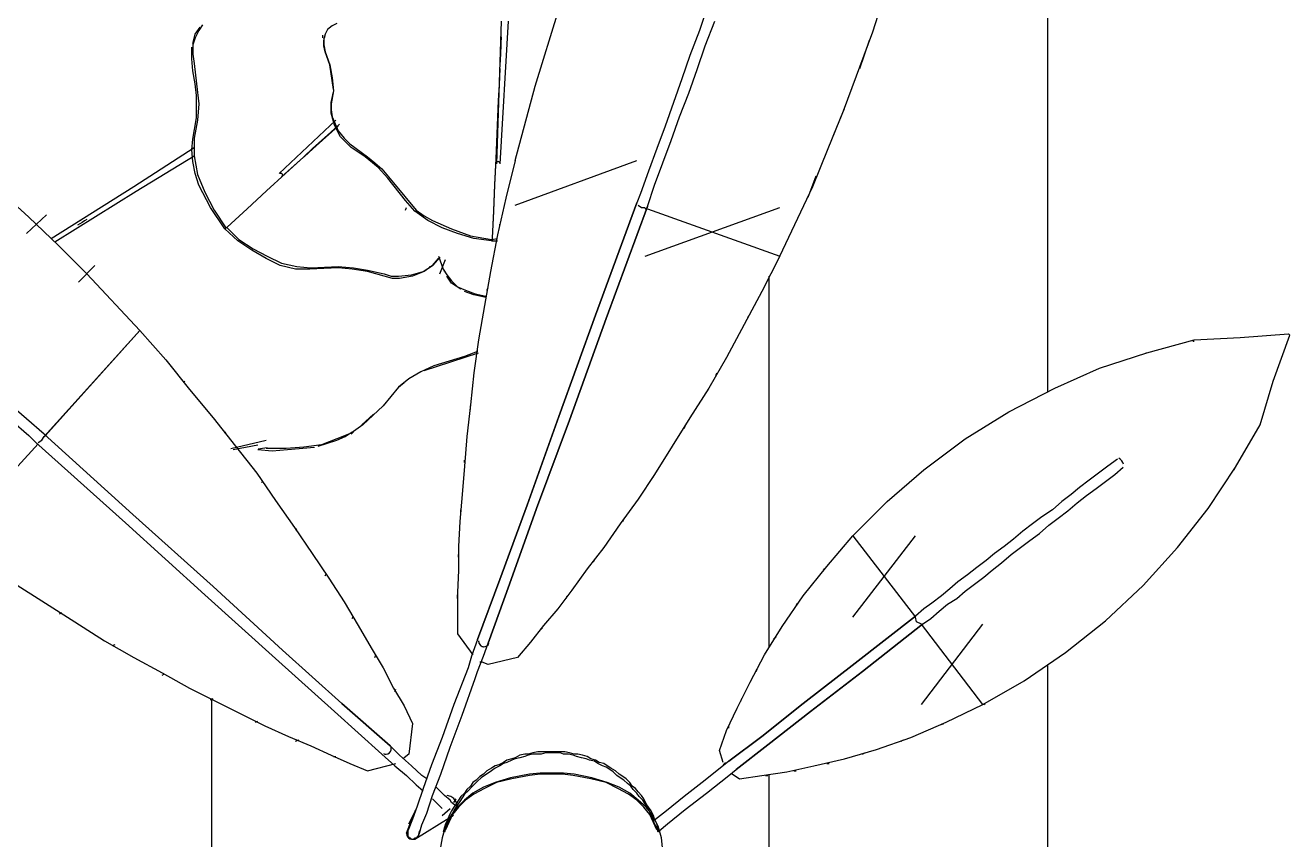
# Model space of a CAD drawing. Header units: millimetres. Extents: x 7649 to 34105, y 3983 to 25377.
# Drawn here: x 15559 to 16126, y 13923 to 14288 of the extents above; entities that cross this region are included whole.
import ezdxf

# ---------------------------------------------------------------- set-up
doc = ezdxf.new("R2010")
doc.units = ezdxf.units.MM

msp = doc.modelspace()

# ---------------------------------------------------------------- linework, layer by layer
at = {"layer": 'GEOMETRY', "color": 7}
for p, q in [((16017.16944, 14123.63472), (16017.16944, 14548.02639)), ((15938.85278, 14285.03056), (15950.49444, 14321.54306)), ((15787.51111, 14260.68889), (15798.09444, 14295.08472)), ((15864.76944, 14296.67222), (15861.06528, 14285.55972)), ((15638.28611, 14288.20556), (15636.69861, 14285.55972)), ((15696.49444, 14287.67639), (15694.37778, 14286.08889)), ((15698.61111, 14288.73472), (15696.49444, 14287.67639)), ((15772.16528, 14289.79306), (15770.04861, 14225.76389)), ((15775.34028, 14289.79306), (15771.63611, 14225.76389)), ((15863.71111, 14278.68056), (15867.94444, 14289.79306)), ((15634.05278, 14279.73889), (15635.11111, 14283.97222)), ((15635.11111, 14282.38472), (15634.05278, 14279.20972)), ((15635.11111, 14283.97222), (15637.22778, 14287.14722)), ((15636.69861, 14285.55972), (15635.11111, 14282.38472)), ((15692.26111, 14282.38472), (15692.26111, 14283.44306)), ((15693.31944, 14283.97222), (15692.79028, 14281.85556)), ((15692.79028, 14281.85556), (15693.31944, 14282.91389)), ((15692.79028, 14281.85556), (15692.79028, 14279.20972)), ((15694.37778, 14286.08889), (15693.31944, 14283.97222)), ((15772.17064, 14281.9914), (15772.15046, 14281.53662)), ((15772.19078, 14282.44539), (15772.17064, 14281.9914)), ((15772.3045, 14281.66887), (15772.32808, 14282.20592)), ((15772.32808, 14282.20592), (15772.3516, 14282.7419)), ((15861.06528, 14285.55972), (15856.83194, 14274.44722)), ((15925.62361, 14249.57639), (15938.85278, 14285.03056)), ((15633.52361, 14272.85972), (15633.52361, 14278.15139)), ((15634.05278, 14279.20972), (15634.05278, 14274.97639)), ((15692.79028, 14278.68056), (15692.79028, 14281.32639)), ((15692.79028, 14279.20972), (15693.31944, 14276.03472)), ((15693.31944, 14276.03472), (15692.79028, 14278.68056)), ((15771.93938, 14276.77793), (15771.85318, 14274.83433)), ((15772.02499, 14278.70808), (15771.93938, 14276.77793)), ((15772.11001, 14280.62475), (15772.02499, 14278.70808)), ((15772.0578, 14276.04903), (15772.15792, 14278.32966)), ((15772.13025, 14281.08107), (15772.11001, 14280.62475)), ((15772.15046, 14281.53662), (15772.13025, 14281.08107)), ((15772.15792, 14278.32966), (15772.25722, 14280.59153)), ((15772.25722, 14280.59153), (15772.28088, 14281.13074)), ((15772.28088, 14281.13074), (15772.3045, 14281.66887)), ((15860.00694, 14268.09722), (15863.71111, 14278.68056)), ((15933.03194, 14268.62639), (15937.26528, 14281.32639)), ((15634.05278, 14267.56806), (15633.52361, 14272.85972)), ((15634.05278, 14274.97639), (15634.58194, 14270.74306)), ((15634.58194, 14270.74306), (15635.64028, 14261.74722)), ((15693.31944, 14276.03472), (15695.43611, 14270.21389)), ((15695.43611, 14270.21389), (15693.31944, 14276.03472)), ((15771.85318, 14274.83433), (15771.7664, 14272.87729)), ((15771.85504, 14271.43171), (15771.95683, 14273.7497)), ((15771.95683, 14273.7497), (15772.0578, 14276.04903)), ((15856.83194, 14274.44722), (15853.12778, 14263.86389)), ((15635.11111, 14261.74722), (15634.05278, 14267.56806)), ((15695.43611, 14270.21389), (15696.49444, 14264.39306)), ((15697.02361, 14259.10139), (15695.43611, 14270.21389)), ((15771.57189, 14268.49014), (15771.25808, 14261.40994)), ((15771.41624, 14261.44294), (15771.72818, 14268.54334)), ((15856.30278, 14257.51389), (15860.00694, 14268.09722)), ((15635.64028, 14256.45556), (15635.11111, 14261.74722)), ((15635.64028, 14261.74722), (15636.69861, 14252.75139)), ((15696.49444, 14264.39306), (15697.02361, 14258.57222)), ((15771.25808, 14261.40994), (15770.9372, 14254.16793)), ((15771.09703, 14254.1797), (15771.41624, 14261.44294)), ((15778.51528, 14227.35139), (15787.51111, 14260.68889)), ((15853.12778, 14263.86389), (15849.42361, 14253.28056)), ((15635.64028, 14246.40139), (15635.64028, 14256.45556)), ((15697.02361, 14258.57222), (15695.96528, 14252.75139)), ((15695.96528, 14253.28056), (15697.02361, 14258.04306)), ((15770.9372, 14254.16793), (15770.60933, 14246.76544)), ((15770.7706, 14246.75498), (15771.09703, 14254.1797)), ((15852.06944, 14246.93056), (15856.30278, 14257.51389)), ((15636.69861, 14252.75139), (15636.16944, 14245.34306)), ((15695.96528, 14248.51806), (15695.96528, 14253.28056)), ((15695.96528, 14252.75139), (15695.96528, 14250.10556)), ((15695.96528, 14250.10556), (15695.96528, 14251.16389)), ((15695.96528, 14250.10556), (15696.49444, 14246.93056)), ((15697.55278, 14243.22639), (15695.96528, 14248.51806)), ((15849.42361, 14253.28056), (15845.71944, 14242.69722)), ((15918.74444, 14232.64306), (15925.62361, 14249.57639)), ((15921.39028, 14238.99306), (15926.15278, 14250.63472)), ((15634.05278, 14236.87639), (15635.64028, 14246.40139)), ((15636.16944, 14245.34306), (15634.58194, 14237.40556)), ((15672.68194, 14221.53056), (15698.08194, 14245.34306)), ((15673.74028, 14219.94306), (15699.14028, 14242.69722)), ((15695.83918, 14240.08203), (15699.73198, 14243.64839)), ((15699.79516, 14243.63086), (15695.9011, 14240.06585)), ((15696.49444, 14246.93056), (15699.14028, 14240.58056)), ((15700.19861, 14237.93472), (15697.55278, 14243.22639)), ((15770.60933, 14246.76544), (15770.27452, 14239.20379)), ((15770.43703, 14239.17009), (15770.7706, 14246.75498)), ((15845.71944, 14242.69722), (15842.01528, 14232.64306)), ((15848.36528, 14236.34722), (15852.06944, 14246.93056)), ((15633.52361, 14232.11389), (15634.05278, 14236.87639)), ((15634.58194, 14237.40556), (15634.58194, 14233.70139)), ((15687.86489, 14232.7767), (15691.88335, 14236.45802)), ((15691.88335, 14236.45802), (15695.83918, 14240.08203)), ((15695.9011, 14240.06585), (15691.94407, 14236.44312)), ((15699.14028, 14240.58056), (15701.78611, 14237.40556)), ((15702.31528, 14235.81806), (15700.19861, 14237.93472)), ((15701.78611, 14237.40556), (15704.43194, 14234.75972)), ((15770.27452, 14239.20379), (15769.77943, 14228.018)), ((15769.94491, 14227.98423), (15770.43703, 14239.17009)), ((15607.59444, 14215.70972), (15634.58194, 14233.17222)), ((15634.05278, 14226.82222), (15633.52361, 14232.11389)), ((15634.58194, 14233.70139), (15634.58194, 14229.46806)), ((15683.78418, 14229.03844), (15687.86489, 14232.7767)), ((15687.92448, 14232.76302), (15683.84269, 14229.02591)), ((15691.94407, 14236.44312), (15687.92448, 14232.76302)), ((15704.96111, 14233.17222), (15702.31528, 14235.81806)), ((15704.43194, 14234.75972), (15712.36944, 14228.93889)), ((15711.31111, 14228.93889), (15704.96111, 14233.17222)), ((15842.01528, 14232.64306), (15838.31111, 14222.58889)), ((15844.66111, 14226.29306), (15848.36528, 14236.34722)), ((15911.86528, 14215.70972), (15918.74444, 14232.64306)), ((15560.49861, 14201.95139), (15532.45278, 14227.35139)), ((15608.65278, 14213.59306), (15634.58194, 14229.46806)), ((15635.11111, 14221.53056), (15634.05278, 14226.82222)), ((15634.58194, 14229.46806), (15636.16944, 14221.00139)), ((15675.52795, 14221.47528), (15683.78418, 14229.03844)), ((15683.80777, 14228.99394), (15675.55754, 14221.44015)), ((15717.13194, 14224.17639), (15711.31111, 14228.93889)), ((15712.36944, 14228.93889), (15715.54444, 14226.29306)), ((15715.54444, 14226.29306), (15718.71944, 14223.64722)), ((15769.77943, 14228.018), (15769.27041, 14216.5126)), ((15769.43851, 14216.47876), (15769.94491, 14227.98423)), ((15770.12516, 14226.36904), (15770.04937, 14226.06324)), ((15770.30602, 14226.6136), (15770.12516, 14226.36904)), ((15770.56536, 14226.77254), (15770.30602, 14226.6136)), ((15770.8766, 14226.82148), (15770.56536, 14226.77254)), ((15771.13367, 14226.76691), (15770.87766, 14226.82144)), ((15771.35293, 14226.63621), (15771.13367, 14226.76691)), ((15771.51948, 14226.44278), (15771.35293, 14226.63621)), ((15771.61735, 14226.20001), (15771.51948, 14226.44278)), ((15778.51528, 14227.35139), (15774.28194, 14210.41806)), ((15778.51528, 14207.24306), (15833.01944, 14227.35139)), ((15778.51528, 14207.24306), (15833.01944, 14227.35139)), ((15840.95694, 14216.23889), (15844.66111, 14226.29306)), ((15636.69861, 14216.23889), (15635.11111, 14221.53056)), ((15636.16944, 14221.00139), (15639.34444, 14213.06389)), ((15667.03567, 14213.69618), (15675.52795, 14221.47528)), ((15675.55754, 14221.44015), (15667.07203, 14213.67065)), ((15673.35848, 14221.52192), (15673.10953, 14221.44105)), ((15673.61372, 14221.51846), (15673.35848, 14221.52192)), ((15673.8547, 14221.43429), (15673.61372, 14221.51846)), ((15674.0609, 14221.27306), (15673.8547, 14221.43429)), ((15674.01155, 14220.15124), (15674.19731, 14220.40571)), ((15674.22395, 14221.00226), (15674.06162, 14221.27227)), ((15674.19731, 14220.40571), (15674.26865, 14220.70139)), ((15674.26865, 14220.70139), (15674.22395, 14221.00226)), ((15721.36528, 14219.41389), (15717.13194, 14224.17639)), ((15718.71944, 14223.64722), (15724.01111, 14217.29722)), ((15838.31111, 14222.58889), (15834.60694, 14212.53472)), ((15909.74861, 14210.94722), (15913.45278, 14220.47222)), ((15570.55278, 14192.42639), (15607.59444, 14215.70972)), ((15641.99028, 14206.18472), (15636.69861, 14216.23889)), ((15729.30278, 14209.35972), (15721.36528, 14219.41389)), ((15724.01111, 14217.29722), (15734.06528, 14205.12639)), ((15769.27041, 14216.5126), (15768.74765, 14204.69196)), ((15768.91802, 14204.65808), (15769.43851, 14216.47876)), ((15837.78194, 14206.71389), (15840.95694, 14216.23889)), ((15897.04861, 14184.48889), (15911.86528, 14215.70972)), ((15572.14028, 14190.83889), (15608.65278, 14213.59306)), ((15639.34444, 14213.06389), (15643.57778, 14205.12639)), ((15658.31058, 14205.70411), (15667.03567, 14213.69618)), ((15667.07203, 14213.67065), (15658.35446, 14205.68838)), ((15733.53611, 14204.59722), (15729.30278, 14209.35972)), ((15774.28194, 14210.41806), (15770.57778, 14194.01389)), ((15814.49861, 14158.03056), (15833.01944, 14208.30139)), ((15833.01944, 14208.30139), (15814.49861, 14158.03056)), ((15834.60694, 14212.53472), (15833.01944, 14208.30139)), ((15559.44028, 14194.54306), (15568.43611, 14203.00972)), ((15648.34028, 14196.65972), (15641.99028, 14206.18472)), ((15643.57778, 14205.12639), (15648.86944, 14197.18889)), ((15649.35591, 14197.50203), (15658.31058, 14205.70411)), ((15658.35446, 14205.68838), (15649.40803, 14197.49629)), ((15729.30278, 14205.12639), (15729.83194, 14206.18472)), ((15739.35694, 14200.36389), (15733.53611, 14204.59722)), ((15734.06528, 14205.12639), (15737.76944, 14202.48056)), ((15737.76944, 14202.48056), (15741.47361, 14200.36389)), ((15768.74765, 14204.69196), (15768.21135, 14192.56047)), ((15768.38364, 14192.52656), (15768.91802, 14204.65808)), ((15837.78194, 14206.71389), (15819.26111, 14156.44306)), ((15819.26111, 14156.44306), (15837.78194, 14206.71389)), ((15833.54861, 14207.24306), (15835.13611, 14206.18472)), ((15835.13611, 14206.18472), (15836.72361, 14206.18472)), ((15836.72361, 14205.65556), (15837.78194, 14206.18472)), ((15836.72361, 14184.48889), (15897.04861, 14206.18472)), ((15837.78194, 14205.65556), (15897.04861, 14184.48889)), ((15573.72778, 14189.25139), (15560.49861, 14201.95139)), ((15581.73483, 14199.35741), (15582.67759, 14199.9448)), ((15583.32511, 14198.93606), (15582.26754, 14198.27709)), ((15582.67759, 14199.9448), (15583.61893, 14200.53131)), ((15584.3809, 14199.59392), (15583.32511, 14198.93606)), ((15583.61893, 14200.53131), (15584.55886, 14201.11694)), ((15585.4349, 14200.25066), (15584.3809, 14199.59392)), ((15584.55886, 14201.11694), (15585.49736, 14201.70168)), ((15586.48712, 14200.90629), (15585.4349, 14200.25066)), ((15648.34028, 14196.65972), (15648.86944, 14197.18889)), ((15648.34028, 14196.65972), (15648.86944, 14197.18889)), ((15648.58258, 14196.79407), (15648.77694, 14196.9721)), ((15648.81965, 14196.95713), (15648.63497, 14196.78802)), ((15648.77694, 14196.9721), (15648.9712, 14197.15003)), ((15649.00423, 14197.12616), (15648.81965, 14196.95713)), ((15648.9712, 14197.15003), (15649.16537, 14197.32788)), ((15649.18872, 14197.29509), (15649.00423, 14197.12616)), ((15649.16537, 14197.32788), (15649.35944, 14197.50563)), ((15649.3731, 14197.46393), (15649.18872, 14197.29509)), ((15649.39861, 14197.18889), (15654.69028, 14191.89722)), ((15745.70694, 14197.18889), (15739.35694, 14200.36389)), ((15741.47361, 14200.36389), (15749.94028, 14196.65972)), ((15752.58611, 14194.54306), (15745.70694, 14197.18889)), ((15771.63611, 14197.71806), (15771.63611, 14198.77639)), ((15654.16111, 14191.36806), (15648.34028, 14196.65972)), ((15660.51111, 14187.13472), (15654.16111, 14191.36806)), ((15654.69028, 14191.89722), (15661.04028, 14187.66389)), ((15749.94028, 14196.65972), (15758.40694, 14193.48472)), ((15759.99444, 14192.42639), (15752.58611, 14194.54306)), ((15758.40694, 14193.48472), (15767.93194, 14191.89722)), ((15767.93194, 14191.36806), (15759.99444, 14192.42639)), ((15770.57778, 14194.01389), (15767.40278, 14177.60972)), ((15767.93194, 14191.89722), (15770.57778, 14192.42639)), ((15767.93194, 14191.36806), (15767.93194, 14191.89722)), ((15767.93194, 14191.36806), (15767.93194, 14191.89722)), ((15767.93194, 14191.36806), (15770.57778, 14191.36806)), ((15768.17697, 14191.77634), (15768.16533, 14191.51303)), ((15768.1886, 14192.03952), (15768.17697, 14191.77634)), ((15768.20023, 14192.30257), (15768.1886, 14192.03952)), ((15768.21185, 14192.56549), (15768.20023, 14192.30257)), ((15768.33722, 14191.47915), (15768.34882, 14191.74246)), ((15768.34882, 14191.74246), (15768.36041, 14192.00564)), ((15768.36041, 14192.00564), (15768.372, 14192.26869)), ((15768.372, 14192.26869), (15768.38358, 14192.53161)), ((15586.42778, 14176.55139), (15573.72778, 14189.25139)), ((15666.86111, 14183.43056), (15660.51111, 14187.13472)), ((15661.04028, 14187.66389), (15667.39028, 14184.48889)), ((15582.72361, 14172.84722), (15590.13194, 14180.25556)), ((15673.21111, 14180.25556), (15666.86111, 14183.43056)), ((15667.39028, 14184.48889), (15673.74028, 14181.31389)), ((15680.09028, 14178.66806), (15673.21111, 14180.25556)), ((15673.74028, 14181.31389), (15680.61944, 14179.72639)), ((15737.24028, 14177.60972), (15741.47361, 14180.25556)), ((15741.47361, 14180.25556), (15737.76944, 14177.60972)), ((15744.64861, 14183.95972), (15741.47361, 14180.25556)), ((15741.47361, 14180.25556), (15744.11944, 14183.43056)), ((15744.11944, 14184.48889), (15746.23611, 14178.66806)), ((15744.64861, 14176.55139), (15747.29444, 14182.90139)), ((15897.04861, 14184.48889), (15889.11111, 14168.61389)), ((15610.24028, 14151.15139), (15586.42778, 14176.55139)), ((15686.44028, 14178.66806), (15680.09028, 14178.66806)), ((15680.61944, 14179.72639), (15686.96944, 14179.19722)), ((15699.14028, 14179.19722), (15686.44028, 14178.66806)), ((15686.96944, 14179.19722), (15699.14028, 14179.72639)), ((15699.14028, 14179.72639), (15706.01944, 14179.19722)), ((15705.49028, 14178.66806), (15699.14028, 14179.19722)), ((15712.36944, 14177.60972), (15705.49028, 14178.66806)), ((15706.01944, 14179.19722), (15712.36944, 14178.13889)), ((15712.36944, 14178.13889), (15719.77778, 14176.55139)), ((15719.77778, 14175.49306), (15712.36944, 14177.60972)), ((15719.77778, 14176.55139), (15722.95278, 14175.49306)), ((15723.48194, 14174.43472), (15719.77778, 14175.49306)), ((15722.95278, 14175.49306), (15726.12778, 14175.49306)), ((15726.65694, 14174.43472), (15723.48194, 14174.43472)), ((15726.12778, 14175.49306), (15731.94861, 14176.02222)), ((15732.47778, 14175.49306), (15726.65694, 14174.43472)), ((15731.94861, 14176.02222), (15737.24028, 14177.60972)), ((15737.76944, 14177.60972), (15732.47778, 14175.49306)), ((15739.88611, 14179.19722), (15740.41528, 14179.72639)), ((15746.23611, 14178.66806), (15747.82361, 14176.02222)), ((15746.76528, 14177.60972), (15746.76528, 14178.13889)), ((15747.82361, 14176.02222), (15749.94028, 14173.37639)), ((15749.94028, 14172.31806), (15747.82361, 14175.49306)), ((15767.40278, 14177.60972), (15764.75694, 14162.26389)), ((15892.28611, 14008.80556), (15892.28611, 14175.49306)), ((15749.94028, 14173.37639), (15752.58611, 14170.73056)), ((15754.17361, 14169.67222), (15749.94028, 14172.31806)), ((15752.58611, 14170.73056), (15756.29028, 14169.14306)), ((15759.99444, 14167.02639), (15755.76111, 14168.61389)), ((15756.29028, 14169.14306), (15760.52361, 14167.55556)), ((15765.81528, 14169.14306), (15766.34444, 14170.20139)), ((15889.11111, 14168.61389), (15881.17361, 14153.79722)), ((15765.28611, 14165.96806), (15759.99444, 14167.02639)), ((15760.52361, 14167.55556), (15765.28611, 14166.49722)), ((15764.75694, 14162.26389), (15762.11111, 14146.91806)), ((15798.09444, 14112.52222), (15814.49861, 14158.03056)), ((15814.49861, 14158.03056), (15798.09444, 14112.52222)), ((15882.76111, 14156.97222), (15883.29028, 14157.50139)), ((15819.26111, 14156.44306), (15802.85694, 14110.93472)), ((15802.85694, 14110.93472), (15819.26111, 14156.44306)), ((15881.17361, 14153.79722), (15873.23611, 14138.98056)), ((15567.37778, 14103.52639), (15610.24028, 14151.15139)), ((15567.90694, 14104.05556), (15610.24028, 14151.15139)), ((15610.24028, 14151.15139), (15621.88194, 14137.92222)), ((15762.11111, 14146.91806), (15759.99444, 14132.10139)), ((16061.61944, 14141.09722), (16082.78611, 14146.91806)), ((16082.25694, 14146.38889), (16082.78611, 14146.38889)), ((16082.78611, 14146.91806), (16103.42361, 14147.97639)), ((16103.42361, 14147.97639), (16125.11944, 14149.56389)), ((16118.24028, 14128.39722), (16125.64861, 14149.03472)), ((16125.11944, 14149.56389), (16125.64861, 14149.03472)), ((15737.76944, 14133.15972), (15762.11111, 14141.09722)), ((15761.58194, 14141.62639), (15755.76111, 14139.50972)), ((15761.58194, 14141.62639), (15761.58194, 14142.68472)), ((16040.45278, 14134.21806), (16061.61944, 14141.09722)), ((16061.09028, 14141.09722), (16061.61944, 14141.09722)), ((15621.88194, 14137.92222), (15632.46528, 14124.69306)), ((15742.00278, 14135.27639), (15736.18194, 14132.63056)), ((15748.88194, 14137.39306), (15742.00278, 14135.27639)), ((15755.76111, 14139.50972), (15748.88194, 14137.39306)), ((15873.23611, 14138.98056), (15865.29861, 14125.22222)), ((15730.89028, 14129.45556), (15726.12778, 14125.75139)), ((15736.18194, 14132.63056), (15730.89028, 14129.45556)), ((15759.99444, 14132.10139), (15758.40694, 14117.81389)), ((15868.47361, 14131.04306), (15869.00278, 14132.10139)), ((16020.34444, 14125.22222), (16040.45278, 14134.21806)), ((15629.81944, 14127.86806), (15630.34861, 14128.39722)), ((15632.46528, 14124.69306), (15643.04861, 14111.99306)), ((15726.12778, 14125.75139), (15719.24861, 14117.28472)), ((15726.12778, 14125.75139), (15728.77361, 14127.86806)), ((15865.29861, 14125.22222), (15856.83194, 14111.99306)), ((15999.70694, 14114.63889), (16020.34444, 14125.22222)), ((16112.41944, 14108.81806), (16118.24028, 14128.39722)), ((15559.44028, 14111.46389), (15551.50278, 14118.34306)), ((15758.40694, 14117.81389), (15756.81944, 14103.52639)), ((15643.04861, 14111.99306), (15653.10278, 14099.29306)), ((15709.72361, 14108.81806), (15715.01528, 14113.58056)), ((15719.24861, 14117.28472), (15710.25278, 14108.81806)), ((15758.40694, 14115.69722), (15758.40694, 14117.28472)), ((15783.80694, 14072.83472), (15798.09444, 14112.52222)), ((15798.09444, 14112.52222), (15783.80694, 14072.83472)), ((15856.83194, 14111.99306), (15848.89444, 14099.29306)), ((15980.12778, 14102.46806), (15999.70694, 14114.63889)), ((15552.56111, 14110.93472), (15560.49861, 14104.05556)), ((15567.37778, 14104.58472), (15559.44028, 14111.46389)), ((15710.25278, 14108.81806), (15704.96111, 14105.11389)), ((15802.85694, 14110.93472), (15788.04028, 14071.24722)), ((15788.04028, 14071.24722), (15802.85694, 14110.93472)), ((15854.18611, 14107.23056), (15854.71528, 14108.28889)), ((16101.30694, 14089.76806), (16112.41944, 14108.81806)), ((16111.89028, 14107.75972), (16111.89028, 14108.28889)), ((15560.49861, 14104.05556), (15563.67361, 14100.88056)), ((15603.89028, 14064.89722), (15563.67361, 14100.88056)), ((15563.67361, 14100.88056), (15603.89028, 14064.89722)), ((15564.73194, 14100.88056), (15566.31944, 14101.93889)), ((15566.31944, 14101.93889), (15567.37778, 14103.52639)), ((15567.37778, 14104.58472), (15607.06528, 14068.60139)), ((15607.06528, 14068.60139), (15567.37778, 14104.58472)), ((15567.37778, 14103.52639), (15567.90694, 14104.05556)), ((15648.34028, 14105.11389), (15648.86944, 14105.64306)), ((15650.98611, 14098.23472), (15666.86111, 14101.93889)), ((15690.14444, 14099.29306), (15698.61111, 14101.93889)), ((15698.61111, 14102.46806), (15691.73194, 14099.82222)), ((15704.96111, 14105.11389), (15698.61111, 14102.46806)), ((15698.61111, 14101.93889), (15702.31528, 14103.52639)), ((15702.31528, 14103.52639), (15705.49028, 14105.64306)), ((15704.96111, 14104.58472), (15706.01944, 14105.64306)), ((15756.81944, 14103.52639), (15755.76111, 14090.29722)), ((15961.60694, 14088.70972), (15980.12778, 14102.46806)), ((15525.57361, 14057.48889), (15564.73194, 14100.35139)), ((15525.57361, 14057.48889), (15564.73194, 14100.35139)), ((15652.04444, 14097.70556), (15663.15694, 14099.82222)), ((15653.10278, 14099.29306), (15662.62778, 14087.12222)), ((15663.15694, 14097.70556), (15669.50694, 14097.17639)), ((15663.30164, 14098.03732), (15664.29904, 14098.17218)), ((15664.29904, 14098.17218), (15665.29596, 14098.31159)), ((15665.29596, 14098.31159), (15666.2923, 14098.45546)), ((15666.2923, 14098.45546), (15667.28796, 14098.60369)), ((15675.85694, 14098.23472), (15666.86111, 14098.23472)), ((15669.50694, 14097.17639), (15676.38611, 14097.70556)), ((15683.79444, 14098.76389), (15675.85694, 14098.23472)), ((15676.38611, 14097.70556), (15688.55694, 14098.76389)), ((15691.73194, 14099.82222), (15683.79444, 14098.76389)), ((15848.89444, 14099.29306), (15840.95694, 14086.59306)), ((15755.76111, 14090.29722), (15754.70278, 14077.59722)), ((15755.76111, 14091.88472), (15755.76111, 14092.94306)), ((16044.15694, 14090.29722), (16039.92361, 14087.12222)), ((16048.39028, 14093.47222), (16044.15694, 14090.29722)), ((16047.33194, 14086.59306), (16051.03611, 14089.76806)), ((16049.74117, 14093.30831), (16049.11879, 14093.82168)), ((16050.33866, 14092.638), (16049.74117, 14093.30831)), ((16050.84455, 14091.89613), (16050.33866, 14092.638)), ((16051.19215, 14091.16805), (16050.84455, 14091.89613)), ((16089.13611, 14071.24722), (16101.30694, 14089.76806)), ((16100.77778, 14088.70972), (16101.30694, 14089.76806)), ((15662.62778, 14087.12222), (15671.09444, 14074.95139)), ((15840.95694, 14086.59306), (15833.54861, 14075.48056)), ((15840.42778, 14085.53472), (15840.95694, 14086.59306)), ((15945.20278, 14074.42222), (15961.60694, 14088.70972)), ((16035.69028, 14083.94722), (16031.45694, 14080.77222)), ((16039.92361, 14087.12222), (16035.69028, 14083.94722)), ((16043.09861, 14083.41806), (16047.33194, 14086.59306)), ((15664.74444, 14082.88889), (15665.27361, 14083.41806)), ((16031.45694, 14080.77222), (16027.75278, 14077.59722)), ((16034.63194, 14077.06806), (16038.86528, 14080.24306)), ((16038.86528, 14080.24306), (16043.09861, 14083.41806)), ((15671.09444, 14074.95139), (15679.56111, 14062.78056)), ((15754.70278, 14077.59722), (15753.64444, 14065.42639)), ((15771.63611, 14039.49722), (15783.80694, 14072.83472)), ((15783.80694, 14072.83472), (15771.63611, 14039.49722)), ((15833.54861, 14075.48056), (15825.61111, 14064.36806)), ((15929.85694, 14059.07639), (15945.20278, 14074.42222)), ((16023.51944, 14074.42222), (16019.28611, 14070.71806)), ((16027.75278, 14077.59722), (16023.51944, 14074.42222)), ((16026.16528, 14070.18889), (16030.39861, 14073.89306)), ((16030.39861, 14073.89306), (16034.63194, 14077.06806)), ((15607.06528, 14068.60139), (15643.04861, 14036.32222)), ((15643.04861, 14036.32222), (15607.06528, 14068.60139)), ((15754.17361, 14069.65972), (15754.17361, 14070.71806)), ((15788.04028, 14071.24722), (15775.86944, 14037.38056)), ((15775.86944, 14037.38056), (15788.04028, 14071.24722)), ((15826.66944, 14065.42639), (15827.19861, 14066.48472)), ((16014.52361, 14067.54306), (16010.29028, 14064.36806)), ((16019.28611, 14070.71806), (16014.52361, 14067.54306)), ((16017.69861, 14063.83889), (16021.93194, 14067.01389)), ((16021.93194, 14067.01389), (16026.16528, 14070.18889)), ((16075.37778, 14053.78472), (16089.13611, 14071.24722)), ((15639.34444, 14032.61806), (15603.89028, 14064.89722)), ((15603.89028, 14064.89722), (15639.34444, 14032.61806)), ((15679.56111, 14062.78056), (15687.49861, 14051.13889)), ((15680.09028, 14061.72222), (15680.61944, 14062.25139)), ((15753.64444, 14065.42639), (15753.11528, 14054.31389)), ((15825.61111, 14064.36806), (15818.20278, 14053.78472)), ((16006.05694, 14061.19306), (16001.82361, 14057.48889)), ((16010.29028, 14064.36806), (16006.05694, 14061.19306)), ((16013.46528, 14060.13472), (16017.69861, 14063.83889)), ((15918.21528, 14045.31806), (15929.85694, 14059.07639)), ((15929.85694, 14059.07639), (15957.90278, 14022.56389)), ((15929.85694, 14022.56389), (15957.90278, 14059.07639)), ((16001.82361, 14057.48889), (15997.59028, 14054.31389)), ((16004.99861, 14053.78472), (16009.23194, 14056.95972)), ((16009.23194, 14056.95972), (16013.46528, 14060.13472)), ((15687.49861, 14051.13889), (15694.90694, 14040.02639)), ((15753.11528, 14054.31389), (15753.11528, 14043.73056)), ((15753.11528, 14049.55139), (15753.11528, 14050.60972)), ((15818.20278, 14053.78472), (15810.79444, 14044.25972)), ((15993.35694, 14051.13889), (15989.65278, 14047.96389)), ((15997.59028, 14054.31389), (15993.35694, 14051.13889)), ((15996.53194, 14046.90556), (16000.76528, 14050.60972)), ((16000.76528, 14050.60972), (16004.99861, 14053.78472)), ((16060.03194, 14036.85139), (16075.37778, 14053.78472)), ((15810.79444, 14044.25972), (15803.91528, 14034.73472)), ((15813.44028, 14047.43472), (15813.96944, 14047.96389)), ((15907.63194, 14032.08889), (15918.21528, 14045.31806)), ((15916.62778, 14043.73056), (15917.15694, 14044.25972)), ((15985.41944, 14044.78889), (15981.18611, 14041.61389)), ((15989.65278, 14047.96389), (15985.41944, 14044.78889)), ((15992.29861, 14043.73056), (15996.53194, 14046.90556)), ((15693.31944, 14041.08472), (15693.84861, 14042.14306)), ((15694.90694, 14040.02639), (15701.78611, 14029.44306)), ((15753.11528, 14043.73056), (15752.58611, 14033.67639)), ((15761.58194, 14012.50972), (15771.63611, 14039.49722)), ((15771.63611, 14039.49722), (15761.58194, 14012.50972)), ((15976.95278, 14038.43889), (15973.24861, 14035.26389)), ((15981.18611, 14041.61389), (15976.95278, 14038.43889)), ((15984.36111, 14037.38056), (15988.59444, 14040.55556)), ((15988.59444, 14040.55556), (15992.29861, 14043.73056)), ((15553.61944, 14037.90972), (15567.90694, 14028.91389)), ((15671.09444, 14004.04306), (15639.34444, 14032.61806)), ((15639.34444, 14032.61806), (15671.09444, 14004.04306)), ((15643.04861, 14036.32222), (15674.26944, 14007.74722)), ((15674.26944, 14007.74722), (15643.04861, 14036.32222)), ((15752.58611, 14033.67639), (15752.58611, 14024.15139)), ((15752.58611, 14031.03056), (15752.58611, 14032.61806)), ((15775.86944, 14037.38056), (15766.34444, 14010.92222)), ((15766.34444, 14010.92222), (15775.86944, 14037.38056)), ((15803.91528, 14034.73472), (15797.56528, 14026.26806)), ((15973.24861, 14035.26389), (15969.54444, 14032.08889)), ((15976.42361, 14031.03056), (15980.12778, 14034.20556)), ((15980.12778, 14034.20556), (15984.36111, 14037.38056)), ((16043.09861, 14020.97639), (16060.03194, 14036.85139)), ((15567.90694, 14028.91389), (15581.13611, 14020.44722)), ((15701.78611, 14029.44306), (15708.13611, 14018.85972)), ((15801.26944, 14031.03056), (15801.79861, 14032.08889)), ((15898.10694, 14018.33056), (15907.63194, 14032.08889)), ((15904.45694, 14027.85556), (15904.98611, 14028.91389)), ((15965.31111, 14028.91389), (15961.60694, 14026.26806)), ((15969.54444, 14032.08889), (15965.31111, 14028.91389)), ((15968.48611, 14025.20972), (15972.19028, 14028.38472)), ((15972.19028, 14028.38472), (15976.42361, 14031.03056)), ((15574.25694, 14024.15139), (15575.31528, 14024.68056)), ((15705.49028, 14022.03472), (15706.01944, 14023.09306)), ((15752.58611, 14024.15139), (15752.58611, 14015.15556)), ((15797.56528, 14026.26806), (15791.21528, 14018.85972)), ((15930.91528, 14001.92639), (15957.90278, 14023.09306)), ((15957.90278, 14023.09306), (15930.91528, 14001.92639)), ((15961.60694, 14026.26806), (15957.90278, 14023.09306)), ((15958.43194, 14020.44722), (15957.90278, 14022.56389)), ((15961.07778, 14019.38889), (15964.78194, 14022.03472)), ((15964.78194, 14022.03472), (15968.48611, 14025.20972)), ((15581.13611, 14020.44722), (15594.36528, 14011.98056)), ((15708.13611, 14018.85972), (15713.95694, 14008.80556)), ((15791.21528, 14018.85972), (15785.39444, 14011.45139)), ((15789.62778, 14016.74306), (15790.68611, 14017.80139)), ((15890.16944, 14005.63056), (15898.10694, 14018.33056)), ((15961.07778, 14019.38889), (15934.09028, 13998.22222)), ((15934.09028, 13998.22222), (15961.07778, 14019.38889)), ((15960.54861, 14019.38889), (15958.43194, 14020.44722)), ((15988.06528, 13983.40556), (15960.54861, 14019.38889)), ((15960.54861, 13983.40556), (15988.06528, 14019.38889)), ((16025.10694, 14006.68889), (16043.09861, 14020.97639)), ((15594.36528, 14011.98056), (15607.59444, 14004.57222)), ((15598.06944, 14009.86389), (15599.12778, 14010.39306)), ((15752.58611, 14015.15556), (15759.46528, 14005.63056)), ((15761.58194, 14012.50972), (15758.93611, 14005.10139)), ((15762.12017, 14011.92346), (15762.11167, 14011.76782)), ((15762.11167, 14011.76782), (15762.11337, 14011.61213)), ((15762.11337, 14011.61213), (15762.12524, 14011.45688)), ((15762.12524, 14011.45688), (15762.14727, 14011.30257)), ((15762.14727, 14011.30257), (15762.17935, 14011.14998)), ((15762.17935, 14011.14998), (15762.2213, 14010.99997)), ((15762.2213, 14010.99997), (15762.27297, 14010.85303)), ((15762.27297, 14010.85303), (15762.3342, 14010.70963)), ((15762.3342, 14010.70963), (15762.5733, 14010.30615)), ((15762.5733, 14010.30615), (15762.88359, 14009.96035)), ((15762.88359, 14009.96035), (15763.25512, 14009.68136)), ((15764.22778, 14005.10139), (15766.34444, 14010.92222)), ((15765.77182, 14009.70765), (15766.34342, 14010.21766)), ((15766.34342, 14010.21766), (15766.73, 14010.90151)), ((15785.39444, 14011.45139), (15779.57361, 14004.57222)), ((15894.40278, 14013.03889), (15895.46111, 14013.56806)), ((15607.59444, 14004.57222), (15620.29444, 13997.69306)), ((15674.26944, 14007.74722), (15700.72778, 13983.93472)), ((15700.72778, 13983.93472), (15674.26944, 14007.74722)), ((15713.95694, 14008.80556), (15719.24861, 13999.80972)), ((15715.54444, 14004.57222), (15716.07361, 14005.63056)), ((15758.93611, 14005.10139), (15757.34861, 13999.80972)), ((15761.58194, 13998.22222), (15764.22778, 14005.10139)), ((15763.25512, 14009.68136), (15763.6779, 14009.47834)), ((15763.6779, 14009.47834), (15763.82604, 14009.42985)), ((15763.82604, 14009.42985), (15763.97686, 14009.39119)), ((15763.97686, 14009.39119), (15764.1299, 14009.36247)), ((15764.1299, 14009.36247), (15764.28465, 14009.3438)), ((15764.28487, 14009.34378), (15765.06803, 14009.40514)), ((15765.06803, 14009.40514), (15765.77182, 14009.70765)), ((15779.57361, 14004.57222), (15766.34444, 14001.39722)), ((15883.81944, 13993.45972), (15890.16944, 14005.63056)), ((16006.58611, 13993.98889), (16025.10694, 14006.68889)), ((15697.55278, 13980.23056), (15671.09444, 14004.04306)), ((15671.09444, 14004.04306), (15697.55278, 13980.23056)), ((15719.24861, 13999.80972), (15724.01111, 13990.81389)), ((15757.34861, 13999.80972), (15750.99861, 13983.40556)), ((15763.69861, 14002.45556), (15762.64028, 14002.45556)), ((15766.34444, 14001.39722), (15763.69861, 14002.45556)), ((15886.46528, 13998.22222), (15886.99444, 13999.28056)), ((15907.63194, 13983.93472), (15930.91528, 14001.92639)), ((15930.91528, 14001.92639), (15907.63194, 13983.93472)), ((16017.16944, 13885.50972), (16017.16944, 14001.39722)), ((15620.29444, 13997.69306), (15632.46528, 13990.81389)), ((15620.29444, 13996.63472), (15621.35278, 13997.16389)), ((15754.70278, 13978.64306), (15760.52361, 13995.04722)), ((15760.52361, 13995.04722), (15761.58194, 13998.22222)), ((15877.99861, 13981.81806), (15883.81944, 13993.45972)), ((15934.09028, 13998.22222), (15910.80694, 13980.23056)), ((15910.80694, 13980.23056), (15934.09028, 13998.22222)), ((15988.06528, 13983.40556), (16006.58611, 13993.98889)), ((15632.46528, 13990.81389), (15644.10694, 13984.99306)), ((15724.01111, 13990.81389), (15728.77361, 13982.87639)), ((15724.54028, 13989.22639), (15725.06944, 13990.28472)), ((15641.99028, 13985.52222), (15643.04861, 13986.05139)), ((15642.51944, 13915.67222), (15642.51944, 13986.05139)), ((15644.10694, 13984.99306), (15655.74861, 13979.17222)), ((15700.72778, 13983.93472), (15722.42361, 13964.88472)), ((15722.42361, 13964.88472), (15700.72778, 13983.93472)), ((15728.77361, 13982.87639), (15732.47778, 13974.93889)), ((15750.99861, 13983.40556), (15745.70694, 13968.58889)), ((15873.23611, 13971.76389), (15877.99861, 13981.81806)), ((15879.58611, 13984.99306), (15880.11528, 13986.05139)), ((15889.11111, 13969.11806), (15907.63194, 13983.93472)), ((15907.63194, 13983.93472), (15889.11111, 13969.11806)), ((15971.66111, 13975.46806), (15988.06528, 13983.40556)), ((15988.59444, 13983.40556), (15989.12361, 13983.93472)), ((15988.59444, 13983.40556), (15989.12361, 13983.93472)), ((15655.74861, 13979.17222), (15666.33194, 13973.88056)), ((15662.09861, 13975.46806), (15663.15694, 13975.99722)), ((15718.71944, 13961.18056), (15697.55278, 13980.23056)), ((15697.55278, 13980.23056), (15718.71944, 13961.18056)), ((15749.41111, 13964.35556), (15754.70278, 13978.64306)), ((15910.80694, 13980.23056), (15891.75694, 13965.41389)), ((15891.75694, 13965.41389), (15910.80694, 13980.23056)), ((15666.33194, 13973.88056), (15676.91528, 13969.11806)), ((15732.47778, 13974.93889), (15730.89028, 13961.18056)), ((15870.06111, 13962.76806), (15873.23611, 13971.76389)), ((15874.29444, 13972.82222), (15874.29444, 13973.88056)), ((15955.78611, 13968.58889), (15971.66111, 13975.46806)), ((15969.54444, 13974.40972), (15970.60278, 13974.93889)), ((15676.91528, 13969.11806), (15686.96944, 13964.88472)), ((15680.09028, 13967.00139), (15681.67778, 13967.53056)), ((15686.96944, 13964.88472), (15695.96528, 13960.65139)), ((15722.57149, 13964.85439), (15722.16492, 13965.33141)), ((15726.65694, 13960.65139), (15722.42361, 13964.88472)), ((15722.83626, 13964.29759), (15722.57149, 13964.85439)), ((15745.70694, 13968.58889), (15740.94444, 13956.41806)), ((15874.29444, 13958.00556), (15889.11111, 13969.11806)), ((15889.11111, 13969.11806), (15874.29444, 13958.00556)), ((15891.75694, 13965.41389), (15877.46944, 13954.30139)), ((15877.46944, 13954.30139), (15891.75694, 13965.41389)), ((15940.44028, 13963.29722), (15955.78611, 13968.58889)), ((15951.55278, 13967.00139), (15952.61111, 13967.53056)), ((15695.96528, 13960.65139), (15704.43194, 13956.94722)), ((15697.02361, 13960.12222), (15698.08194, 13960.12222)), ((15718.71944, 13961.18056), (15724.54028, 13955.88889)), ((15719.4905, 13961.44007), (15719.7773, 13961.3169)), ((15719.7773, 13961.3169), (15720.07645, 13961.23258)), ((15720.07645, 13961.23258), (15720.38403, 13961.18794)), ((15720.38403, 13961.18794), (15720.69613, 13961.18381)), ((15720.69613, 13961.18381), (15721.46302, 13961.3535)), ((15721.46302, 13961.3535), (15722.11781, 13961.7509)), ((15722.11781, 13961.7509), (15722.61289, 13962.33534)), ((15722.61289, 13962.33534), (15722.90063, 13963.06617)), ((15722.94931, 13963.69151), (15722.83626, 13964.29759)), ((15722.90073, 13963.06662), (15722.94931, 13963.69151)), ((15731.94861, 13955.88889), (15726.65694, 13960.65139)), ((15728.77361, 13959.59306), (15728.24444, 13959.06389)), ((15730.89028, 13961.18056), (15728.77361, 13959.59306)), ((15745.17778, 13952.18472), (15749.41111, 13964.35556)), ((15776.92778, 13959.06389), (15774.81111, 13958.53472)), ((15778.51528, 13959.59306), (15776.92778, 13959.06389)), ((15778.51528, 13959.06389), (15776.92778, 13958.53472)), ((15780.63194, 13960.65139), (15778.51528, 13959.59306)), ((15780.63194, 13959.59306), (15778.51528, 13959.06389)), ((15782.74861, 13961.18056), (15780.63194, 13960.65139)), ((15782.74861, 13960.12222), (15780.63194, 13959.59306)), ((15784.33611, 13961.18056), (15782.74861, 13961.18056)), ((15784.33611, 13960.65139), (15782.74861, 13960.12222)), ((15786.45278, 13961.70972), (15784.33611, 13961.18056)), ((15786.45278, 13961.18056), (15784.33611, 13960.65139)), ((15788.56944, 13962.23889), (15786.45278, 13961.70972)), ((15788.56944, 13961.18056), (15786.45278, 13961.18056)), ((15790.68611, 13962.23889), (15788.56944, 13962.23889)), ((15790.15694, 13961.18056), (15788.56944, 13961.18056)), ((15792.27361, 13961.70972), (15790.15694, 13961.18056)), ((15792.80278, 13962.23889), (15790.68611, 13962.23889)), ((15794.39028, 13961.70972), (15792.27361, 13961.70972)), ((15794.39028, 13962.23889), (15792.80278, 13962.23889)), ((15796.50694, 13962.23889), (15794.39028, 13962.23889)), ((15796.50694, 13961.70972), (15794.39028, 13961.70972)), ((15798.62361, 13962.23889), (15796.50694, 13962.23889)), ((15798.62361, 13961.70972), (15796.50694, 13961.70972)), ((15800.74028, 13962.23889), (15798.62361, 13962.23889)), ((15800.21111, 13961.18056), (15798.62361, 13961.70972)), ((15802.32778, 13961.18056), (15800.21111, 13961.18056)), ((15802.85694, 13961.70972), (15800.74028, 13962.23889)), ((15804.44444, 13960.65139), (15802.32778, 13961.18056)), ((15804.97361, 13961.18056), (15802.85694, 13961.70972)), ((15806.03194, 13960.12222), (15804.44444, 13960.65139)), ((15806.56111, 13961.18056), (15804.97361, 13961.18056)), ((15808.14861, 13959.59306), (15806.03194, 13960.12222)), ((15808.67778, 13960.65139), (15806.56111, 13961.18056)), ((15810.26528, 13959.06389), (15808.14861, 13959.59306)), ((15810.79444, 13960.12222), (15808.67778, 13960.65139)), ((15811.85278, 13958.53472), (15810.26528, 13959.06389)), ((15812.38194, 13959.06389), (15810.79444, 13960.12222)), ((15814.49861, 13958.53472), (15812.38194, 13959.06389)), ((15871.64861, 13957.47639), (15870.06111, 13962.76806)), ((15912.39444, 13955.88889), (15926.15278, 13959.06389)), ((15926.15278, 13959.06389), (15940.44028, 13963.29722)), ((15934.09028, 13961.18056), (15935.14861, 13961.70972)), ((15704.43194, 13956.94722), (15712.36944, 13953.77222)), ((15712.36944, 13953.77222), (15725.06944, 13956.94722)), ((15724.54028, 13955.88889), (15729.83194, 13951.65556)), ((15736.71111, 13951.65556), (15731.94861, 13955.88889)), ((15740.94444, 13956.41806), (15737.24028, 13945.83472)), ((15765.81528, 13953.77222), (15764.22778, 13952.18472)), ((15767.93194, 13954.83056), (15765.81528, 13953.77222)), ((15767.93194, 13953.77222), (15766.34444, 13952.71389)), ((15769.51944, 13955.88889), (15767.93194, 13954.83056)), ((15769.51944, 13954.83056), (15767.93194, 13953.77222)), ((15771.10694, 13956.41806), (15769.51944, 13955.88889)), ((15771.63611, 13955.88889), (15769.51944, 13954.83056)), ((15773.22361, 13957.47639), (15771.10694, 13956.41806)), ((15773.22361, 13956.94722), (15771.63611, 13955.88889)), ((15774.81111, 13958.53472), (15773.22361, 13957.47639)), ((15774.81111, 13957.47639), (15773.22361, 13956.94722)), ((15776.92778, 13958.53472), (15774.81111, 13957.47639)), ((15813.96944, 13958.00556), (15811.85278, 13958.53472)), ((15815.55694, 13956.94722), (15813.96944, 13958.00556)), ((15816.08611, 13957.47639), (15814.49861, 13958.53472)), ((15817.67361, 13955.88889), (15815.55694, 13956.94722)), ((15818.20278, 13956.94722), (15816.08611, 13957.47639)), ((15819.26111, 13955.35972), (15817.67361, 13955.88889)), ((15819.79028, 13955.88889), (15818.20278, 13956.94722)), ((15820.84861, 13954.30139), (15819.26111, 13955.35972)), ((15821.37778, 13954.83056), (15819.79028, 13955.88889)), ((15822.43611, 13953.24306), (15820.84861, 13954.30139)), ((15823.49444, 13953.77222), (15821.37778, 13954.83056)), ((15824.02361, 13951.65556), (15822.43611, 13953.24306)), ((15825.08194, 13952.18472), (15823.49444, 13953.77222)), ((15874.29444, 13958.00556), (15863.71111, 13949.53889)), ((15871.64861, 13956.41806), (15872.70694, 13957.47639)), ((15874.29444, 13951.65556), (15877.46944, 13954.30139)), ((15889.11111, 13951.65556), (15900.22361, 13953.24306)), ((15900.22361, 13953.24306), (15912.39444, 13955.88889)), ((15903.39861, 13953.77222), (15904.45694, 13953.77222)), ((15918.21528, 13956.94722), (15919.27361, 13956.94722)), ((15729.83194, 13951.65556), (15734.06528, 13947.42222)), ((15734.06528, 13947.42222), (15737.24028, 13944.77639)), ((15738.82778, 13950.06806), (15736.71111, 13951.65556)), ((15741.47361, 13942.65972), (15745.17778, 13952.18472)), ((15759.46528, 13948.48056), (15758.40694, 13946.89306)), ((15759.99444, 13947.42222), (15758.93611, 13946.36389)), ((15761.05278, 13949.53889), (15759.46528, 13948.48056)), ((15761.58194, 13949.00972), (15759.99444, 13947.42222)), ((15762.64028, 13951.12639), (15761.05278, 13949.53889)), ((15763.16944, 13950.59722), (15761.58194, 13949.00972)), ((15764.22778, 13952.18472), (15762.64028, 13951.12639)), ((15764.75694, 13951.65556), (15763.16944, 13950.59722)), ((15769.51944, 13948.48056), (15764.22778, 13946.36389)), ((15766.34444, 13952.71389), (15764.75694, 13951.65556)), ((15770.04861, 13948.48056), (15764.75694, 13945.83472)), ((15776.39861, 13950.59722), (15769.51944, 13948.48056)), ((15776.92778, 13950.06806), (15770.04861, 13948.48056)), ((15784.86528, 13952.18472), (15776.39861, 13950.59722)), ((15784.86528, 13951.65556), (15776.92778, 13950.06806)), ((15789.62778, 13952.71389), (15784.86528, 13952.18472)), ((15789.62778, 13952.18472), (15784.86528, 13951.65556)), ((15794.91944, 13952.71389), (15789.62778, 13952.71389)), ((15794.91944, 13952.18472), (15789.62778, 13952.18472)), ((15800.21111, 13952.71389), (15794.91944, 13952.71389)), ((15799.68194, 13952.18472), (15794.91944, 13952.18472)), ((15804.44444, 13951.65556), (15799.68194, 13952.18472)), ((15804.97361, 13952.18472), (15800.21111, 13952.71389)), ((15812.38194, 13950.06806), (15804.44444, 13951.65556)), ((15812.91111, 13950.59722), (15804.97361, 13952.18472)), ((15819.26111, 13948.48056), (15812.38194, 13950.06806)), ((15819.79028, 13948.48056), (15812.91111, 13950.59722)), ((15824.55278, 13945.83472), (15819.26111, 13948.48056)), ((15825.08194, 13946.36389), (15819.79028, 13948.48056)), ((15825.61111, 13950.59722), (15824.02361, 13951.65556)), ((15826.66944, 13951.12639), (15825.08194, 13952.18472)), ((15827.19861, 13949.53889), (15825.61111, 13950.59722)), ((15828.25694, 13950.06806), (15826.66944, 13951.12639)), ((15828.78611, 13947.95139), (15827.19861, 13949.53889)), ((15829.84444, 13948.48056), (15828.25694, 13950.06806)), ((15830.37361, 13946.89306), (15828.78611, 13947.95139)), ((15830.90278, 13946.89306), (15829.84444, 13948.48056)), ((15863.71111, 13949.53889), (15854.18611, 13942.13056)), ((15864.24028, 13943.71806), (15874.29444, 13951.65556)), ((15875.35278, 13952.71389), (15879.05694, 13950.06806)), ((15879.05694, 13950.06806), (15889.11111, 13951.65556)), ((15890.69861, 13951.65556), (15891.75694, 13951.65556)), ((15892.28611, 13891.85972), (15892.28611, 13952.18472)), ((15737.24028, 13945.83472), (15734.59444, 13937.89722)), ((15738.82778, 13934.72222), (15741.47361, 13942.65972)), ((15744.11944, 13945.30556), (15743.06111, 13946.36389)), ((15746.76528, 13942.65972), (15744.11944, 13945.30556)), ((15749.41111, 13940.54306), (15746.76528, 13942.65972)), ((15749.67011, 13942.19536), (15747.98691, 13942.64112)), ((15751.06553, 13941.23462), (15749.67011, 13942.19536)), ((15754.17361, 13942.13056), (15753.11528, 13940.54306)), ((15755.76111, 13943.71806), (15754.17361, 13942.13056)), ((15755.76111, 13943.18889), (15754.70278, 13941.60139)), ((15756.81944, 13945.30556), (15755.76111, 13943.71806)), ((15757.34861, 13944.77639), (15755.76111, 13943.18889)), ((15759.46528, 13943.71806), (15755.76111, 13940.54306)), ((15759.99444, 13943.18889), (15756.29028, 13940.54306)), ((15758.40694, 13946.89306), (15756.81944, 13945.30556)), ((15758.93611, 13946.36389), (15757.34861, 13944.77639)), ((15764.22778, 13946.36389), (15759.46528, 13943.71806)), ((15764.75694, 13945.83472), (15759.99444, 13943.18889)), ((15829.31528, 13943.18889), (15824.55278, 13945.83472)), ((15829.84444, 13943.71806), (15825.08194, 13946.36389)), ((15833.01944, 13940.54306), (15829.31528, 13943.18889)), ((15833.54861, 13940.54306), (15829.84444, 13943.71806)), ((15831.43194, 13945.30556), (15830.37361, 13946.89306)), ((15832.49028, 13945.83472), (15830.90278, 13946.89306)), ((15833.01944, 13943.71806), (15831.43194, 13945.30556)), ((15833.54861, 13944.24722), (15832.49028, 13945.83472)), ((15834.07778, 13942.13056), (15833.01944, 13943.71806)), ((15835.13611, 13942.65972), (15833.54861, 13944.24722)), ((15835.66528, 13940.54306), (15834.07778, 13942.13056)), ((15836.19444, 13941.07222), (15835.13611, 13942.65972)), ((15854.18611, 13942.13056), (15846.24861, 13935.78056)), ((15854.71528, 13936.30972), (15864.24028, 13943.71806)), ((15730.89028, 13929.95972), (15734.06528, 13936.30972)), ((15734.59444, 13937.89722), (15732.47778, 13932.07639)), ((15733.72318, 13936.10818), (15733.65498, 13935.95703)), ((15741.47361, 13941.07222), (15744.11944, 13938.42639)), ((15744.11944, 13938.42639), (15745.70694, 13936.83889)), ((15745.70694, 13933.66389), (15749.41111, 13936.83889)), ((15749.94028, 13939.48472), (15749.41111, 13940.54306)), ((15752.05694, 13937.89722), (15749.94028, 13939.48472)), ((15750.99861, 13937.36806), (15749.94028, 13935.78056)), ((15752.58611, 13937.36806), (15749.94028, 13934.19306)), ((15753.11528, 13937.36806), (15750.46944, 13934.19306)), ((15751.52778, 13936.83889), (15750.46944, 13934.72222)), ((15750.99861, 13939.48472), (15752.05694, 13941.07222)), ((15752.05694, 13938.95556), (15750.99861, 13937.36806)), ((15752.06369, 13939.86556), (15751.06553, 13941.23462)), ((15752.58611, 13938.42639), (15751.52778, 13936.83889)), ((15753.11528, 13940.54306), (15752.05694, 13938.95556)), ((15752.55511, 13938.19488), (15752.06369, 13939.86556)), ((15755.76111, 13940.54306), (15752.58611, 13937.36806)), ((15753.64444, 13940.01389), (15752.58611, 13938.42639)), ((15756.29028, 13940.54306), (15753.11528, 13937.36806)), ((15754.70278, 13941.60139), (15753.64444, 13940.01389)), ((15836.19444, 13937.36806), (15833.01944, 13940.54306)), ((15837.25278, 13937.36806), (15833.54861, 13940.54306)), ((15836.72361, 13938.95556), (15835.66528, 13940.54306)), ((15837.25278, 13938.95556), (15836.19444, 13941.07222)), ((15838.84028, 13934.19306), (15836.19444, 13937.36806)), ((15837.78194, 13937.36806), (15836.72361, 13938.95556)), ((15838.31111, 13937.36806), (15837.25278, 13938.95556)), ((15839.89861, 13934.19306), (15837.25278, 13937.36806)), ((15838.84028, 13935.25139), (15837.78194, 13937.36806)), ((15839.36944, 13935.78056), (15838.31111, 13937.36806)), ((15846.77778, 13929.95972), (15854.71528, 13936.30972)), ((15729.83194, 13925.72639), (15731.94861, 13931.54722)), ((15732.47778, 13932.07639), (15730.89028, 13927.84306)), ((15733.52828, 13935.65007), (15733.46997, 13935.49427)), ((15733.58998, 13935.80433), (15733.52828, 13935.65007)), ((15733.53611, 13923.08056), (15748.88194, 13932.60556)), ((15733.65498, 13935.95703), (15733.58998, 13935.80433)), ((15736.71111, 13929.43056), (15738.82778, 13934.72222)), ((15750.46944, 13934.19306), (15747.29444, 13927.31389)), ((15749.94028, 13934.19306), (15747.29444, 13928.90139)), ((15748.35278, 13932.07639), (15747.29444, 13929.95972)), ((15748.88194, 13931.54722), (15747.82361, 13929.43056)), ((15748.88194, 13933.66389), (15748.35278, 13932.07639)), ((15749.94028, 13935.78056), (15748.88194, 13933.66389)), ((15749.41111, 13933.13472), (15748.88194, 13931.54722)), ((15750.46944, 13934.72222), (15749.41111, 13933.13472)), ((15750.14802, 13933.32386), (15750.34427, 13933.44782)), ((15750.34427, 13933.44782), (15750.53443, 13933.58069)), ((15750.53443, 13933.58069), (15750.71819, 13933.72209)), ((15750.71819, 13933.72209), (15750.89526, 13933.87163)), ((15839.36944, 13933.66389), (15838.84028, 13935.25139)), ((15842.01528, 13927.31389), (15838.84028, 13934.19306)), ((15840.42778, 13933.66389), (15839.36944, 13935.78056)), ((15840.42778, 13932.07639), (15839.36944, 13933.66389)), ((15842.54444, 13928.90139), (15839.89861, 13934.19306)), ((15840.95694, 13932.07639), (15840.42778, 13933.66389)), ((15840.95694, 13929.95972), (15840.42778, 13932.07639)), ((15846.24861, 13935.78056), (15840.95694, 13931.54722)), ((15842.01528, 13929.95972), (15840.95694, 13932.07639)), ((15729.9756, 13926.27622), (15729.83341, 13925.55227)), ((15729.83341, 13925.55227), (15729.91553, 13924.83549)), ((15729.91553, 13924.83549), (15730.2083, 13924.17606)), ((15730.89028, 13927.84306), (15730.36111, 13926.78472)), ((15730.36111, 13926.78472), (15730.36111, 13926.25556)), ((15730.36111, 13926.25556), (15730.36111, 13925.72639)), ((15730.36111, 13925.72639), (15730.36111, 13925.19722)), ((15730.36111, 13925.19722), (15730.36111, 13924.66806)), ((15730.89028, 13927.84306), (15730.89028, 13928.37222)), ((15735.65278, 13926.78472), (15735.12361, 13925.19722)), ((15735.12361, 13924.66806), (15735.65278, 13925.72639)), ((15735.12361, 13925.19722), (15735.12361, 13924.66806)), ((15735.65278, 13925.72639), (15736.71111, 13929.43056)), ((15747.29444, 13928.90139), (15745.70694, 13923.60972)), ((15746.76528, 13928.37222), (15746.23611, 13926.25556)), ((15747.29444, 13929.95972), (15746.76528, 13928.37222)), ((15747.29444, 13927.84306), (15746.76528, 13926.25556)), ((15747.82361, 13929.43056), (15747.29444, 13927.84306)), ((15842.01528, 13928.37222), (15840.95694, 13929.95972)), ((15842.54444, 13928.37222), (15842.01528, 13929.95972)), ((15842.54444, 13926.25556), (15842.01528, 13928.37222)), ((15844.13194, 13923.60972), (15842.54444, 13928.90139)), ((15843.07361, 13926.25556), (15842.54444, 13928.37222)), ((15843.07361, 13926.78472), (15846.77778, 13929.95972)), ((15730.2083, 13924.17606), (15730.69804, 13923.62419)), ((15730.36111, 13924.66806), (15730.36111, 13924.13889)), ((15730.36111, 13924.13889), (15730.89028, 13924.13889)), ((15730.69804, 13923.62419), (15731.33314, 13923.2485)), ((15730.89028, 13924.13889), (15730.89028, 13923.60972)), ((15730.89028, 13923.60972), (15731.41944, 13923.60972)), ((15731.33314, 13923.2485), (15732.03646, 13923.08676)), ((15731.41944, 13923.60972), (15731.94861, 13923.08056)), ((15731.94861, 13923.08056), (15732.47778, 13923.08056)), ((15732.03646, 13923.08676), (15732.75605, 13923.14283)), ((15732.47778, 13923.08056), (15733.00694, 13923.08056)), ((15732.75605, 13923.14283), (15733.43999, 13923.42059)), ((15733.00694, 13923.08056), (15733.53611, 13923.08056)), ((15733.53611, 13923.08056), (15733.53611, 13923.60972)), ((15733.53611, 13923.60972), (15734.06528, 13923.60972)), ((15734.06528, 13923.60972), (15734.59444, 13923.60972)), ((15734.59444, 13924.13889), (15735.12361, 13924.66806)), ((15734.59444, 13923.60972), (15734.59444, 13924.13889)), ((15745.70694, 13923.60972), (15744.64861, 13917.78889)), ((15844.66111, 13917.78889), (15844.13194, 13923.60972))]:
    msp.add_line(p, q, dxfattribs=at)

doc.saveas('drawing.dxf')
